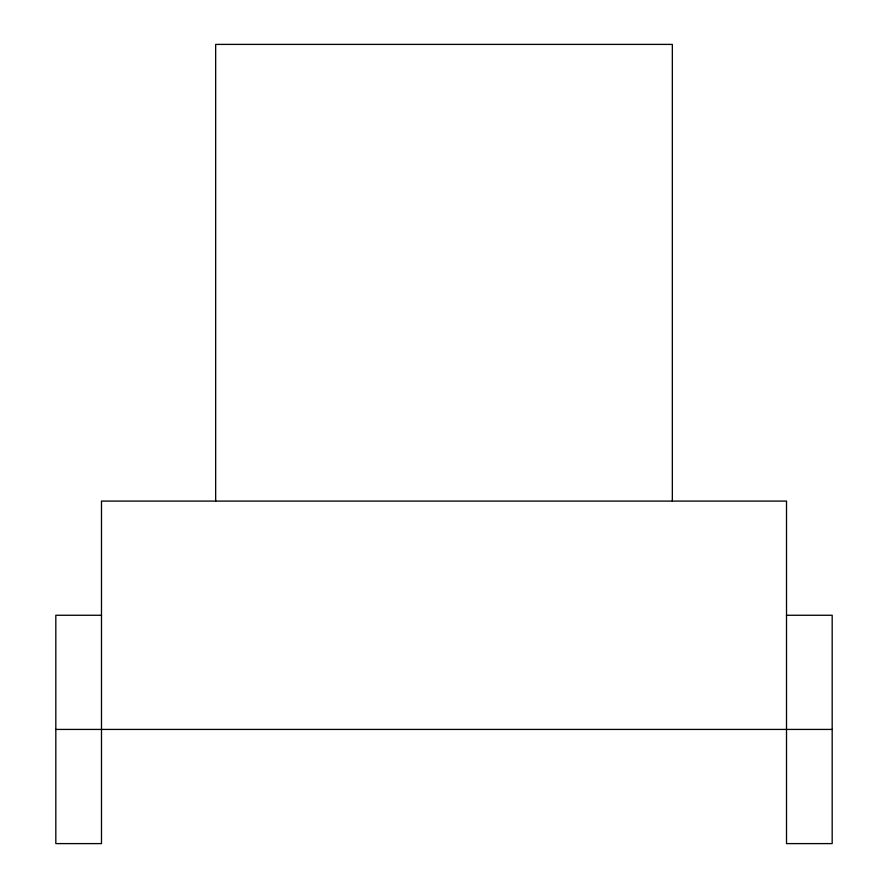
<?xml version="1.0" encoding="UTF-8"?>
<svg xmlns="http://www.w3.org/2000/svg" width="888" height="888" viewBox="0 0 888 888"><rect width="100%" height="100%" fill="white"/><g stroke="black" fill="none" stroke-linecap="round" stroke-linejoin="round"><path stroke-width="1.33" d="M101.487 615.262L55.822 615.262L55.822 843.6L101.487 843.6L101.487 501.087L786.513 501.087L786.513 843.6L832.178 843.6L832.178 615.262L786.513 615.262M55.822 729.425L832.178 729.425M672.338 501.087L672.338 44.4L215.662 44.4L215.662 501.087"/></g></svg>
